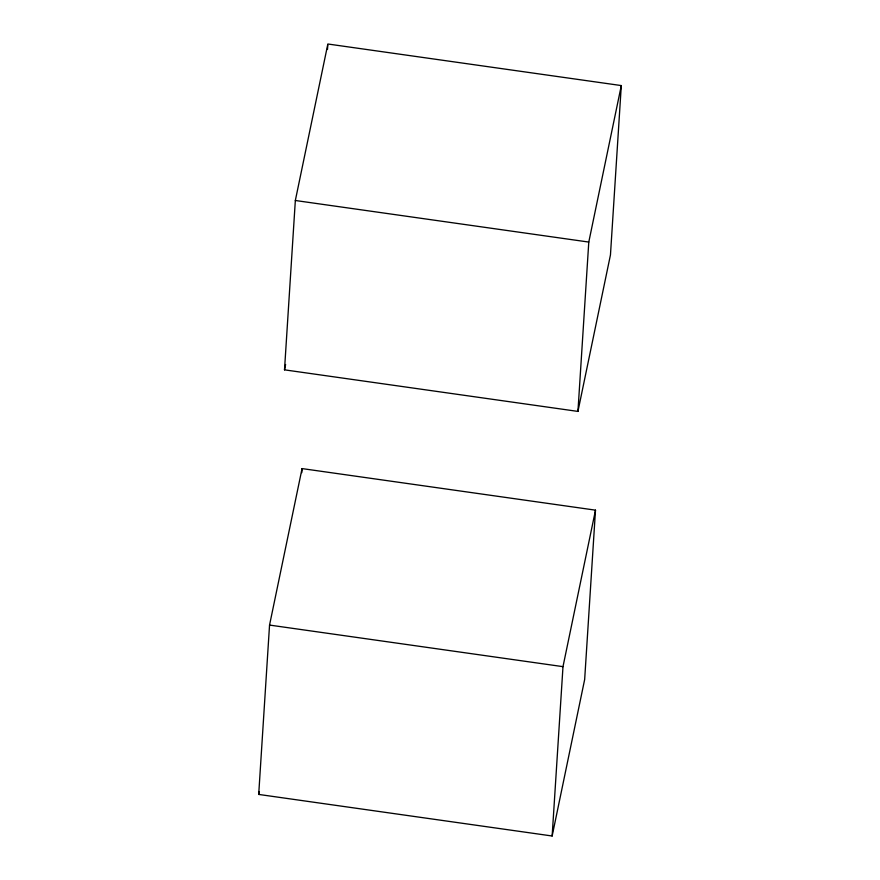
<?xml version="1.0" encoding="UTF-8"?>
<svg xmlns="http://www.w3.org/2000/svg" width="880" height="880" viewBox="0 0 880 880"><rect width="100%" height="100%" fill="white"/><g stroke="black" fill="none" stroke-linecap="round" stroke-linejoin="round"><path stroke-width="1.32" d="M284.504 369.842L295.339 200.497L327.855 44L621.302 85.569L610.456 254.925L577.94 411.411L284.504 369.842L285.615 364.485M258.698 794.431L269.544 625.075L302.06 468.589L595.496 510.158L584.661 679.503L552.145 836L258.698 794.431L259.259 791.747M327.503 49.467L327.767 45.364M301.796 472.681L302.06 468.589M577.94 411.411L588.786 242.066L621.302 85.569M552.145 836L562.991 666.655L595.496 510.158M295.339 200.497L588.786 242.066M269.544 625.075L562.991 666.655"/></g></svg>
